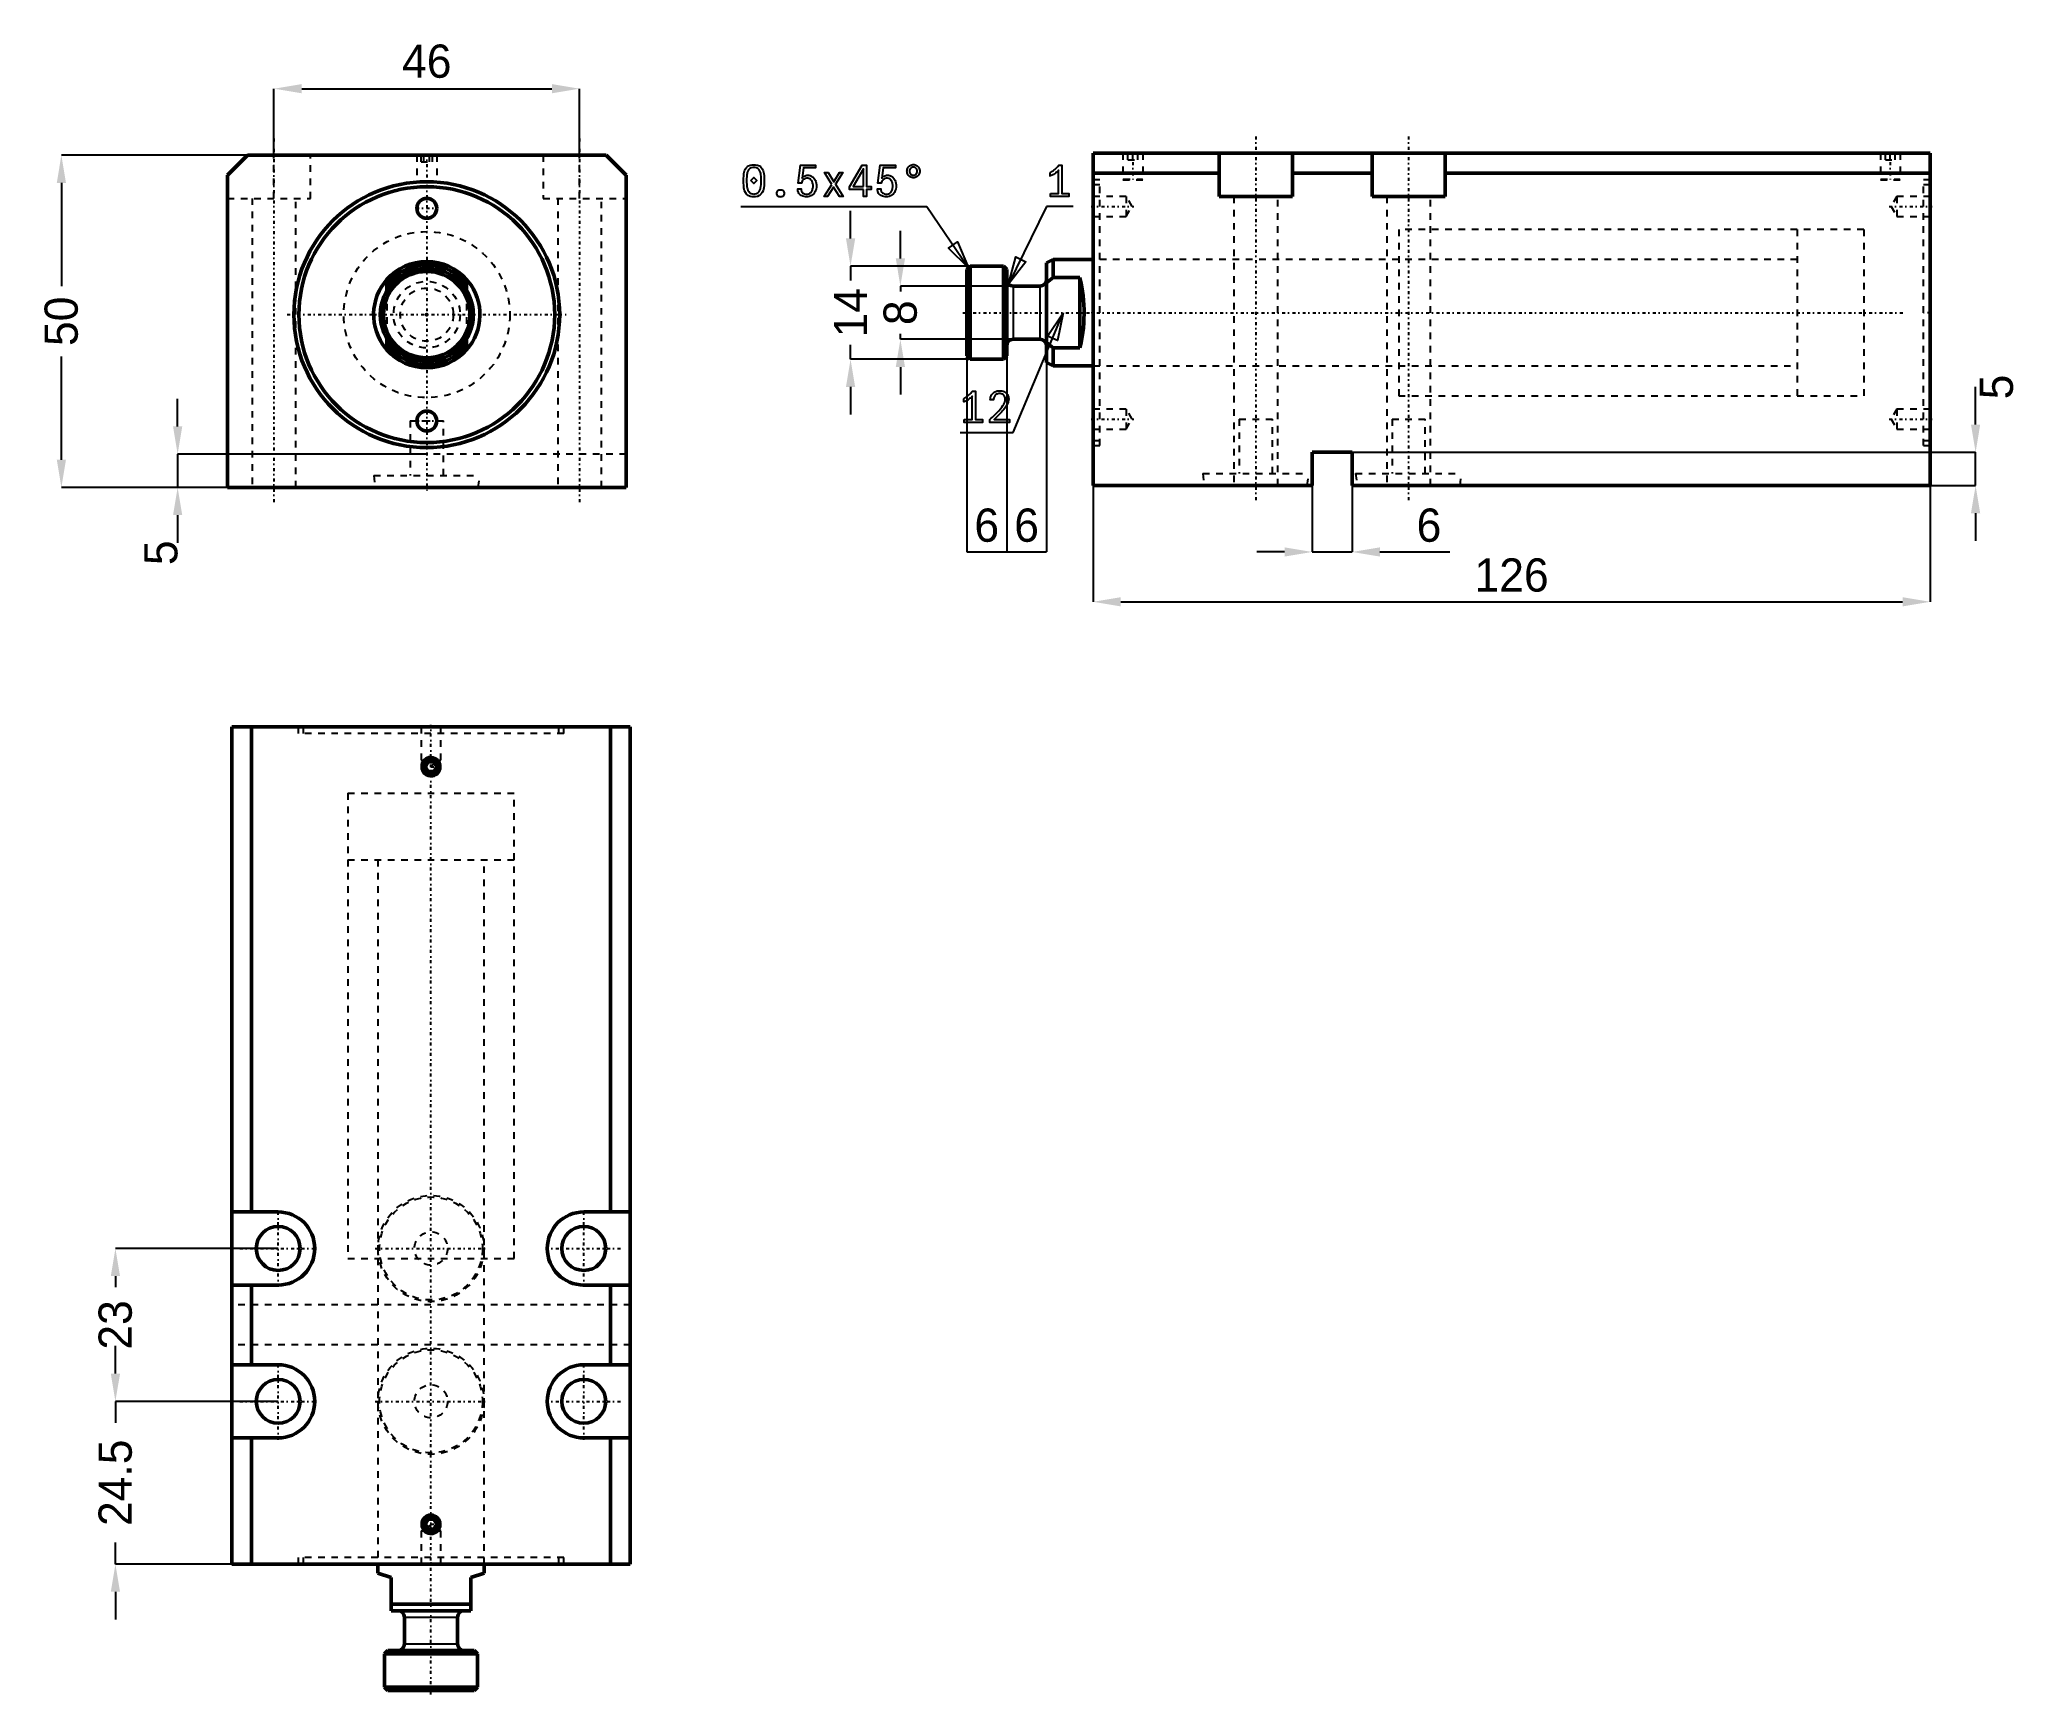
# Model space of a CAD drawing. Header units: millimetres. Extents: x -58 to 240, y -208 to 41.
import ezdxf

# ---------------------------------------------------------------- set-up
doc = ezdxf.new("R2010")
doc.units = ezdxf.units.MM
doc.linetypes.add('Center', pattern=[1.5, 0.45, -0.5, 0.05, -0.5])
doc.linetypes.add('Dashed', pattern=[2, 1, -1])
for name, color, linetype, lineweight in [('2d ConnectionPoints', 7, 'Continuous', 50), ('AM_0', 7, 'Continuous', 50), ('AM_4', 3, 'Continuous', 25), ('AM_5', 3, 'Continuous', 25), ('AM_7', 7, 'Center', 25), ('AM_9', 6, 'Dashed', 25)]:
    doc.layers.add(name, color=color, linetype=linetype, lineweight=lineweight)
doc.dimstyles.new('ISO-25', dxfattribs={"dimtxt": 2.5, "dimasz": 2.5, "dimexe": 1.25, "dimexo": 0.625, "dimtad": 1, "dimtxsty": 'Standard', "dimcen": 2.5, "dimadec": 0, "dimazin": 0, "dimtfac": 1, "dimtmove": 0, "dimatfit": 3, "dimfxl": 0, "dimarcsym": 0})

# ---------------------------------------------------------------- blocks, each defined once
blk = doc.blocks.new('1_JECX_MF_TLA_25_60_0_rod__0_in_JECX_MF_160_TLA_25_60_0__0')
at = {"layer": 'AM_0'}
for p, q in [((-6, 3.61), (-6, 5.29)), ((6, 5.29), (6, 3.61)), ((-6, -5.29), (-6, -3.61)), ((6, -3.61), (6, -5.29))]:
    blk.add_line(p, q, dxfattribs=at)
for points in [[(-6, 5.29), (-6.44, 4.75), (-6.83, 4.17), (-7.17, 3.56), (-7.45, 2.92), (-7.67, 2.26), (-7.84, 1.58), (-7.95, 0.89), (-8, 0.2), (-7.98, -0.5), (-7.91, -1.19), (-7.78, -1.88), (-7.58, -2.55), (-7.33, -3.2), (-7.02, -3.83), (-6.66, -4.43), (-6.25, -4.99), (-6, -5.29)], [(6, -5.29), (6.44, -4.75), (6.83, -4.17), (7.17, -3.56), (7.45, -2.92), (7.67, -2.26), (7.84, -1.58), (7.95, -0.89), (8, -0.2), (7.98, 0.5), (7.91, 1.19), (7.78, 1.88), (7.58, 2.55), (7.33, 3.2), (7.02, 3.83), (6.66, 4.43), (6.25, 4.99), (6, 5.29)]]:
    blk.add_lwpolyline(points, dxfattribs=at)
for radius in [7, 6.5]:
    blk.add_circle((0, 0), radius, dxfattribs=at)
for radius, start, end in [(8, 41.4096, 138.5904), (7.5, 36.8699, 143.1301), (7.5, 216.8699, 323.1301), (8, 221.4096, 318.5904)]:
    blk.add_arc((0, 0), radius, start, end, dxfattribs=at)
at = {"layer": 'AM_9'}
for p, q in [((-6, 3.61), (-6, -3.61)), ((6, 3.61), (6, -3.61))]:
    blk.add_line(p, q, dxfattribs=at)
for radius in [5, 4]:
    blk.add_circle((0, 0), radius, dxfattribs=at)
blk = doc.blocks.new('2_JECX_MF_EXLA_25_60_0_body__0_in_JECX_MF_160_TLA_25_60_0__0')
at = {"layer": 'AM_0'}
for p, q in [((-27, 24), (-30, 21)), ((27, 24), (-27, 24)), ((30, 21), (27, 24)), ((-30, 21), (-30, -26)), ((30, -26), (30, 21)), ((-30, -26), (30, -26))]:
    blk.add_line(p, q, dxfattribs=at)
for centre, radius in [((0, 0), 20), ((0, 0), 19.25), ((0, 16), 1.5), ((0, -16), 1.5)]:
    blk.add_circle(centre, radius, dxfattribs=at)
at = {"layer": 'AM_5', "linetype": 'Dashed'}
for p, q in [((-1.5, 24), (-1.5, 20)), ((1.5, 24), (1.5, 20))]:
    blk.add_line(p, q, dxfattribs=at)
at = {"layer": 'AM_7'}
for p, q in [((-23, 26.5), (-23, -28.5)), ((0, 24.2), (0, -26.5)), ((23, 26.5), (23, -28.5)), ((-1.58, 16), (1.57, 16)), ((-21, 0), (21, 0)), ((-1.58, -16), (1.57, -16))]:
    blk.add_line(p, q, dxfattribs=at)
at = {"layer": 'AM_9'}
for p, q in [((-23, 17.5), (-23, 24)), ((-17.5, 17.5), (-17.5, 24)), ((-1.5, 24), (-1.35, 23.85)), ((-1.2, 24), (-1.35, 23.85)), ((1.35, 23.85), (-1.35, 23.85)), ((-0.87, 23), (-0.87, 24)), ((-0.43, 23), (-0.43, 24)), ((0.43, 23), (0.43, 24)), ((0.87, 23), (0.87, 24)), ((1.35, 23.85), (1.2, 24)), ((1.35, 23.85), (1.5, 24)), ((17.5, 24), (17.5, 17.5)), ((23, 17.5), (23, 24)), ((-0.87, 23), (0.87, 23)), ((-1.4, 20.1), (-1.5, 20)), ((-1.5, 20), (1.5, 20)), ((-1.4, 20.1), (-1.4, 20)), ((-1.4, 20.1), (1.4, 20.1)), ((1.4, 20), (1.4, 20.1)), ((1.5, 20), (1.4, 20.1)), ((-30, 17.5), (-17.5, 17.5)), ((-26.3, 17.5), (-26.3, -26)), ((-19.7, -26), (-19.7, 17.5)), ((17.5, 17.5), (30, 17.5)), ((19.7, 17.5), (19.7, -26)), ((26.3, -26), (26.3, 17.5)), ((-2.5, -16), (2.5, -16)), ((-2.5, -16), (-2.5, -24.2)), ((2.5, -24.2), (2.5, -16)), ((30, -21), (-30, -21)), ((-7.98, -24.2), (7.98, -24.2)), ((-7.98, -24.2), (-7.75, -26)), ((7.75, -26), (7.98, -24.2))]:
    blk.add_line(p, q, dxfattribs=at)
blk.add_circle((0, 0), 12.5, dxfattribs=at)
blk = doc.blocks.new('*D3')
at = {"layer": 'AM_5', "color": 0, "lineweight": -2}
for p, q in [((-23, 24), (-23, 34)), ((-18.83, 34), (18.83, 34)), ((23, 24), (23, 34))]:
    blk.add_line(p, q, dxfattribs=at)
at = {"layer": 'AM_5', "color": 0}
for points in [[(-18.83, 34.69), (-18.83, 33.31), (-23, 34)], [(18.83, 33.31), (18.83, 34.69), (23, 34)]]:
    blk.add_solid(points, dxfattribs=at)
at = {"layer": 'Defpoints', "color": 0}
for p in [(23, 34), (-23, 24), (23, 24)]:
    blk.add_point(p, dxfattribs=at)
at = {"layer": 'AM_5', "color": 0, "insert": (0, 38.11), "char_height": 5, "attachment_point": 5}
blk.add_mtext('46', dxfattribs=at)
blk = doc.blocks.new('*D4')
at = {"layer": 'AM_5', "color": 0, "lineweight": -2}
for p, q in [((-27, 24), (-55, 24)), ((-55, 19.83), (-55, 4.31)), ((-55, -21.83), (-55, -6.31)), ((-30, -26), (-55, -26))]:
    blk.add_line(p, q, dxfattribs=at)
at = {"layer": 'AM_5', "color": 0}
for points in [[(-54.31, 19.83), (-55.69, 19.83), (-55, 24)], [(-55.69, -21.83), (-54.31, -21.83), (-55, -26)]]:
    blk.add_solid(points, dxfattribs=at)
at = {"layer": 'Defpoints', "color": 0}
for p in [(-27, 24), (-55, -26), (-30, -26)]:
    blk.add_point(p, dxfattribs=at)
at = {"layer": 'AM_5', "color": 0, "insert": (-55, -1), "char_height": 5, "attachment_point": 5, "rotation": 90}
blk.add_mtext('50', dxfattribs=at)
blk = doc.blocks.new('*D5')
at = {"layer": 'AM_5', "color": 0, "lineweight": -2}
for p, q in [((-37.5, -16.83), (-37.5, -12.67)), ((0, -21), (-37.5, -21)), ((-37.5, -21), (-37.5, -26)), ((-30, -26), (-37.5, -26)), ((-37.5, -30.17), (-37.5, -34.33))]:
    blk.add_line(p, q, dxfattribs=at)
at = {"layer": 'AM_5', "color": 0}
for points in [[(-38.19, -16.83), (-36.81, -16.83), (-37.5, -21)], [(-36.81, -30.17), (-38.19, -30.17), (-37.5, -26)]]:
    blk.add_solid(points, dxfattribs=at)
at = {"layer": 'Defpoints', "color": 0}
for p in [(0, -21), (-37.5, -26), (-30, -26)]:
    blk.add_point(p, dxfattribs=at)
at = {"layer": 'AM_5', "color": 0, "insert": (-40, -35.83), "char_height": 5, "attachment_point": 5, "rotation": 90}
blk.add_mtext('5', dxfattribs=at)
blk = doc.blocks.new('1_JECX_MF_TLA_25_60_0_rod__0_in_JECX_MF_160_TLA_25_60_0__4')
at = {"layer": 'AM_0'}
for p, q in [((-8, 0), (-8, -1.35)), ((8, -1.35), (8, 0)), ((-6, -2), (-8, -1.35)), ((-6, -7), (-6, -2)), ((8, -1.35), (6, -2)), ((6, -2), (6, -7)), ((-6, -6), (6, -6)), ((-6, -7), (6, -7)), ((-4, -8), (-4, -12)), ((4, -12), (4, -8)), ((-6.5, -13), (-7, -13.5)), ((-7, -13.5), (7, -13.5)), ((-7, -13.5), (-7, -18.5)), ((-6.5, -13), (6.5, -13)), ((7, -13.5), (6.5, -13)), ((7, -18.5), (7, -13.5)), ((-7, -18.5), (7, -18.5)), ((-7, -18.5), (-6.5, -19)), ((-6.5, -19), (6.5, -19)), ((6.5, -19), (7, -18.5))]:
    blk.add_line(p, q, dxfattribs=at)
for centre, start, end in [((-5, -8), 0, 90), ((5, -8), 90, 180), ((-5, -12), 270, 360), ((5, -12), 180, 270)]:
    blk.add_arc(centre, 1, start, end, dxfattribs=at)
at = {"layer": 'AM_4'}
for p, q in [((-4, -8), (4, -8)), ((-4, -12), (4, -12))]:
    blk.add_line(p, q, dxfattribs=at)
at = {"layer": 'AM_7'}
blk.add_line((0, -19.6), (0, 126.29), dxfattribs=at)
at = {"layer": 'AM_9'}
for p, q in [((-12.5, 116), (12.5, 116)), ((-12.5, 116), (-12.5, 106)), ((12.5, 106), (12.5, 116)), ((-12.5, 106), (12.5, 106)), ((-8, 106), (-8, 0)), ((8, 0), (8, 106))]:
    blk.add_line(p, q, dxfattribs=at)
blk = doc.blocks.new('2_JECX_MF_EXLA_25_60_0_body__0_in_JECX_MF_160_TLA_25_60_0__4')
at = {"layer": 'AM_0'}
for p, q in [((30, 126), (-30, 126)), ((-30, 126), (-30, 0)), ((-27, 126), (-27, 53)), ((27, 126), (27, 53)), ((30, 126), (30, 0)), ((-0.43, 120.75), (-0.87, 120)), ((-0.87, 120), (-0.43, 119.25)), ((0.43, 120.75), (-0.43, 120.75)), ((-0.43, 119.25), (0.43, 119.25)), ((0.87, 120), (0.43, 120.75)), ((0.43, 119.25), (0.87, 120)), ((-23, 53), (-30, 53)), ((30, 53), (23, 53)), ((-30, 42), (-23, 42)), ((-27, 42), (-27, 30)), ((23, 42), (30, 42)), ((27, 42), (27, 30)), ((-23, 30), (-30, 30)), ((30, 30), (23, 30)), ((-30, 19), (-23, 19)), ((-27, 19), (-27, 0)), ((23, 19), (30, 19)), ((27, 19), (27, 0)), ((-0.43, 6.75), (-0.87, 6)), ((-0.87, 6), (-0.43, 5.25)), ((0.43, 6.75), (-0.43, 6.75)), ((0.87, 6), (0.43, 6.75)), ((0.43, 5.25), (0.87, 6)), ((-0.43, 5.25), (0.43, 5.25)), ((30, 0), (-30, 0))]:
    blk.add_line(p, q, dxfattribs=at)
for centre, radius in [((0, 120), 1.35), ((0, 120), 1.2), ((-23, 47.5), 3.3), ((23, 47.5), 3.3), ((-23, 24.5), 3.3), ((23, 24.5), 3.3), ((0, 6), 1.35), ((0, 6), 1.2)]:
    blk.add_circle(centre, radius, dxfattribs=at)
for centre, start, end in [((-23, 47.5), 270, 90), ((23, 47.5), 90, 270), ((-23, 24.5), 270, 90), ((23, 24.5), 90, 270)]:
    blk.add_arc(centre, 5.5, start, end, dxfattribs=at)
at = {"layer": 'AM_5'}
for centre in [(0, 120), (0, 6)]:
    blk.add_arc(centre, 1.5, 75, 15, dxfattribs=at)
at = {"layer": 'AM_7'}
for p, q in [((-1.57, 120), (1.57, 120)), ((-23, 41.73), (-23, 53.27)), ((23, 41.73), (23, 53.27)), ((-28.78, 47.5), (-17.23, 47.5)), ((-8.38, 47.5), (8.38, 47.5)), ((17.23, 47.5), (28.77, 47.5)), ((-23, 18.73), (-23, 30.27)), ((23, 18.73), (23, 30.27)), ((-28.78, 24.5), (-17.23, 24.5)), ((-8.38, 24.5), (8.38, 24.5)), ((17.23, 24.5), (28.77, 24.5)), ((-1.57, 6), (1.57, 6))]:
    blk.add_line(p, q, dxfattribs=at)
at = {"layer": 'AM_9'}
for p, q in [((-20, 126), (-20, 125)), ((-19.25, 126), (-19.25, 125)), ((-1.5, 126), (-1.5, 121)), ((1.5, 121), (1.5, 126)), ((19.25, 125), (19.25, 126)), ((20, 125), (20, 126)), ((20, 125), (-20, 125)), ((-1.5, 121), (0, 120.13)), ((-1.5, 121), (1.5, 121)), ((0, 120.13), (1.5, 121)), ((-12.5, 116), (12.5, 116)), ((-12.5, 116), (-12.5, 46)), ((12.5, 46), (12.5, 116)), ((-12.5, 46), (12.5, 46)), ((-8, 46), (-8, 0)), ((8, 0), (8, 46)), ((30, 39), (-30, 39)), ((30, 33), (-30, 33)), ((0, 5.87), (-1.5, 5)), ((-1.5, 5), (-1.5, 0)), ((-1.5, 5), (1.5, 5)), ((1.5, 5), (0, 5.87)), ((1.5, 0), (1.5, 5)), ((20, 1), (-20, 1)), ((-20, 1), (-20, 0)), ((-19.25, 1), (-19.25, 0)), ((19.25, 0), (19.25, 1)), ((20, 0), (20, 1))]:
    blk.add_line(p, q, dxfattribs=at)
for centre, radius in [((0, 120), 1.4), ((0, 47.5), 7.98), ((0, 47.5), 7.75), ((0, 47.5), 2.5), ((0, 24.5), 7.98), ((0, 24.5), 7.75), ((0, 24.5), 2.5), ((0, 6), 1.4)]:
    blk.add_circle(centre, radius, dxfattribs=at)
blk = doc.blocks.new('*D11')
at = {"layer": 'AM_5', "color": 0, "lineweight": -2}
for p, q in [((-22.37, -140.52), (-46.87, -140.52)), ((-46.87, -144.68), (-46.87, -146.35)), ((-46.87, -159.35), (-46.87, -157.68)), ((-22.37, -163.52), (-46.87, -163.52))]:
    blk.add_line(p, q, dxfattribs=at)
at = {"layer": 'AM_5', "color": 0}
for points in [[(-47.56, -144.68), (-46.17, -144.68), (-46.87, -140.52)], [(-47.56, -159.35), (-46.17, -159.35), (-46.87, -163.52)]]:
    blk.add_solid(points, dxfattribs=at)
at = {"layer": 'Defpoints', "color": 0}
for p in [(-46.87, -140.52), (-22.37, -140.52), (-22.37, -163.52)]:
    blk.add_point(p, dxfattribs=at)
at = {"layer": 'AM_5', "color": 0, "insert": (-46.87, -152.02), "char_height": 5, "attachment_point": 5, "rotation": 90}
blk.add_mtext('23', dxfattribs=at)
blk = doc.blocks.new('*D12')
at = {"layer": 'AM_5', "color": 0, "lineweight": -2}
for p, q in [((-46.87, -159.35), (-46.87, -155.18)), ((-22.37, -163.52), (-46.87, -163.52)), ((-46.87, -163.52), (-46.87, -166.77)), ((-46.87, -188.02), (-46.87, -184.77)), ((-29.37, -188.02), (-46.87, -188.02)), ((-46.87, -192.18), (-46.87, -196.35))]:
    blk.add_line(p, q, dxfattribs=at)
at = {"layer": 'AM_5', "color": 0}
for points in [[(-47.56, -159.35), (-46.17, -159.35), (-46.87, -163.52)], [(-47.56, -192.18), (-46.17, -192.18), (-46.87, -188.02)]]:
    blk.add_solid(points, dxfattribs=at)
at = {"layer": 'Defpoints', "color": 0}
for p in [(-22.37, -163.52), (-46.87, -188.02), (-29.37, -188.02)]:
    blk.add_point(p, dxfattribs=at)
at = {"layer": 'AM_5', "color": 0, "insert": (-46.87, -175.77), "char_height": 5, "attachment_point": 5, "rotation": 90}
blk.add_mtext('24.5', dxfattribs=at)
blk = doc.blocks.new('1_JECX_MF_TLA_25_60_0_rod__0_in_JECX_MF_160_TLA_25_60_0__2')
at = {"layer": 'AM_0'}
for p, q in [((-18.5, 7), (-19, 6.5)), ((-19, 6.5), (-19, -6.5)), ((-13.5, 7), (-18.5, 7)), ((-18.5, 7), (-18.5, -7)), ((-13, 6.5), (-13.5, 7)), ((-13.5, 7), (-13.5, -7)), ((-13, 6.5), (-13, -6.5)), ((-6, 8), (-7, 7.5)), ((-7, 7.5), (-7, -7.5)), ((0, 8), (-6, 8)), ((-6, 8), (-6, 5.29)), ((-8, 4), (-12, 4)), ((-6, 5.29), (-7, 4.5)), ((-2, 5.29), (-6, 5.29)), ((-2, 5.29), (-2, -5.29)), ((-12, -4), (-8, -4)), ((-7, -4.5), (-6, -5.29)), ((-6, -5.29), (-2, -5.29)), ((-6, -5.29), (-6, -8)), ((-19, -6.5), (-18.5, -7)), ((-18.5, -7), (-13.5, -7)), ((-13.5, -7), (-13, -6.5)), ((-7, -7.5), (-6, -8)), ((-6, -8), (0, -8))]:
    blk.add_line(p, q, dxfattribs=at)
blk.add_lwpolyline([(-2, -5.29), (-1.86, -4.75), (-1.73, -4.17), (-1.62, -3.56), (-1.53, -2.92), (-1.46, -2.26), (-1.4, -1.58), (-1.37, -0.89), (-1.35, -0.2), (-1.36, 0.5), (-1.38, 1.19), (-1.42, 1.88), (-1.49, 2.55), (-1.57, 3.2), (-1.67, 3.83), (-1.78, 4.43), (-1.92, 4.99), (-2, 5.29)], dxfattribs=at)
for centre, start, end in [((-12, 5), 180, 270), ((-8, 5), 270, 360), ((-12, -5), 90, 180), ((-8, -5), 0, 90)]:
    blk.add_arc(centre, 1, start, end, dxfattribs=at)
at = {"layer": 'AM_4'}
for p, q in [((-12, 4), (-12, -4)), ((-8, 4), (-8, -4))]:
    blk.add_line(p, q, dxfattribs=at)
at = {"layer": 'AM_7'}
blk.add_line((-19.6, 0), (122.15, 0), dxfattribs=at)
at = {"layer": 'AM_9'}
for p, q in [((116, 12.5), (106, 12.5)), ((106, 12.5), (106, -12.5)), ((116, 12.5), (116, -12.5)), ((106, 8), (0, 8)), ((0, -8), (106, -8)), ((106, -12.5), (116, -12.5))]:
    blk.add_line(p, q, dxfattribs=at)
blk = doc.blocks.new('2_JECX_MF_EXLA_25_60_0_body__0_in_JECX_MF_160_TLA_25_60_0__2')
at = {"layer": 'AM_0'}
for p, q in [((0, -26), (0, 24)), ((126, 24), (0, 24)), ((19, 17.5), (19, 24)), ((30, 17.5), (30, 24)), ((42, 24), (42, 17.5)), ((53, 17.5), (53, 24)), ((126, -26), (126, 24)), ((19, 21), (0, 21)), ((42, 21), (30, 21)), ((126, 21), (53, 21)), ((19, 17.5), (30, 17.5)), ((42, 17.5), (53, 17.5)), ((33, -21), (33, -26)), ((39, -21), (33, -21)), ((39, -26), (39, -21)), ((33, -26), (0, -26)), ((126, -26), (39, -26))]:
    blk.add_line(p, q, dxfattribs=at)
at = {"layer": 'AM_5', "linetype": 'Dashed'}
for p, q in [((4.5, 24), (4.5, 20)), ((7.5, 24), (7.5, 20)), ((118.5, 24), (118.5, 20)), ((121.5, 24), (121.5, 20))]:
    blk.add_line(p, q, dxfattribs=at)
at = {"layer": 'AM_7'}
for p, q in [((6, 24.2), (6, 19.8)), ((24.5, 26.5), (24.5, -28.5)), ((47.5, 26.5), (47.5, -28.5)), ((120, 24.2), (120, 19.8)), ((-0.29, 16), (6.16, 16)), ((119.84, 16), (126.29, 16)), ((126.05, 0), (124.95, 0)), ((-0.29, -16), (6.16, -16)), ((119.84, -16), (126.29, -16))]:
    blk.add_line(p, q, dxfattribs=at)
at = {"layer": 'AM_9'}
for p, q in [((4.5, 24), (4.65, 23.85)), ((4.8, 24), (4.65, 23.85)), ((7.35, 23.85), (4.65, 23.85)), ((5.25, 23), (5.25, 24)), ((6, 23), (6, 24)), ((6.75, 23), (6.75, 24)), ((7.35, 23.85), (7.2, 24)), ((7.35, 23.85), (7.5, 24)), ((118.5, 24), (118.65, 23.85)), ((118.8, 24), (118.65, 23.85)), ((121.35, 23.85), (118.65, 23.85)), ((119.25, 23), (119.25, 24)), ((120, 23), (120, 24)), ((120.75, 23), (120.75, 24)), ((121.35, 23.85), (121.2, 24)), ((121.35, 23.85), (121.5, 24)), ((5.25, 23), (6.75, 23)), ((119.25, 23), (120.75, 23)), ((1, 20), (0, 20)), ((1, 19.25), (0, 19.25)), ((1, -20), (1, 20)), ((4.6, 20.1), (4.5, 20)), ((4.5, 20), (7.5, 20)), ((4.6, 20.1), (4.6, 20)), ((4.6, 20.1), (7.4, 20.1)), ((7.4, 20), (7.4, 20.1)), ((7.5, 20), (7.4, 20.1)), ((118.6, 20.1), (118.5, 20)), ((118.5, 20), (121.5, 20)), ((118.6, 20.1), (118.6, 20)), ((118.6, 20.1), (121.4, 20.1)), ((121.4, 20), (121.4, 20.1)), ((121.5, 20), (121.4, 20.1)), ((125, -20), (125, 20)), ((126, 20), (125, 20)), ((126, 19.25), (125, 19.25)), ((5, 17.5), (0, 17.5)), ((5.87, 16), (5, 17.5)), ((5, 17.5), (5, 14.5)), ((5, 14.5), (5.87, 16)), ((21.2, 17.5), (21.2, -26)), ((27.8, -26), (27.8, 17.5)), ((44.2, 17.5), (44.2, -26)), ((50.8, -26), (50.8, 17.5)), ((121, 17.5), (120.13, 16)), ((120.13, 16), (121, 14.5)), ((126, 17.5), (121, 17.5)), ((121, 17.5), (121, 14.5)), ((0, 14.5), (5, 14.5)), ((116, 12.5), (46, 12.5)), ((46, 12.5), (46, -12.5)), ((116, 12.5), (116, -12.5)), ((121, 14.5), (126, 14.5)), ((46, 8), (0, 8)), ((0, -8), (46, -8)), ((5, -14.5), (0, -14.5)), ((5.87, -16), (5, -14.5)), ((5, -14.5), (5, -17.5)), ((46, -12.5), (116, -12.5)), ((121, -14.5), (120.13, -16)), ((126, -14.5), (121, -14.5)), ((121, -14.5), (121, -17.5)), ((0, -17.5), (5, -17.5)), ((5, -17.5), (5.87, -16)), ((22, -16), (27, -16)), ((22, -16), (22, -24.2)), ((27, -24.2), (27, -16)), ((45, -16), (50, -16)), ((45, -16), (45, -24.2)), ((50, -24.2), (50, -16)), ((120.13, -16), (121, -17.5)), ((121, -17.5), (126, -17.5)), ((0, -19.25), (1, -19.25)), ((0, -20), (1, -20)), ((125, -19.25), (126, -19.25)), ((125, -20), (126, -20)), ((16.52, -24.2), (32.48, -24.2)), ((16.52, -24.2), (16.75, -26)), ((32.25, -26), (32.48, -24.2)), ((39.52, -24.2), (55.48, -24.2)), ((39.52, -24.2), (39.75, -26)), ((55.25, -26), (55.48, -24.2))]:
    blk.add_line(p, q, dxfattribs=at)
blk = doc.blocks.new('*D23')
at = {"layer": 'AM_5', "color": 0, "lineweight": -2}
for p, q in [((100.28, -25.71), (100.28, -43.21)), ((226.28, -25.71), (226.28, -43.21)), ((104.45, -43.21), (222.12, -43.21))]:
    blk.add_line(p, q, dxfattribs=at)
at = {"layer": 'AM_5', "color": 0}
for points in [[(104.45, -42.52), (104.45, -43.9), (100.28, -43.21)], [(222.12, -42.52), (222.12, -43.9), (226.28, -43.21)]]:
    blk.add_solid(points, dxfattribs=at)
at = {"layer": 'Defpoints', "color": 0}
for p in [(100.28, -25.71), (226.28, -25.71), (226.28, -43.21)]:
    blk.add_point(p, dxfattribs=at)
at = {"layer": 'AM_5', "color": 0, "insert": (163.28, -39.21), "char_height": 5, "attachment_point": 5}
blk.add_mtext('126', dxfattribs=at)
blk = doc.blocks.new('*D24')
at = {"layer": 'AM_5', "color": 0, "lineweight": -2}
for p, q in [((93.28, -4.71), (93.28, -35.71)), ((87.28, -6.21), (87.28, -35.71)), ((87.28, -35.71), (93.28, -35.71))]:
    blk.add_line(p, q, dxfattribs=at)
at = {"layer": 'Defpoints', "color": 0}
for p in [(93.28, -4.71), (87.28, -6.21), (93.28, -35.71)]:
    blk.add_point(p, dxfattribs=at)
at = {"layer": 'AM_5', "color": 0, "insert": (90.28, -31.71), "char_height": 5, "attachment_point": 5}
blk.add_mtext('6', dxfattribs=at)
blk = doc.blocks.new('*D25')
at = {"layer": 'AM_5', "color": 0, "lineweight": -2}
for p, q in [((81.28, -6.21), (81.28, -35.71)), ((87.28, -6.21), (87.28, -35.71)), ((81.28, -35.71), (87.28, -35.71))]:
    blk.add_line(p, q, dxfattribs=at)
at = {"layer": 'Defpoints', "color": 0}
for p in [(81.28, -6.21), (87.28, -6.21), (87.28, -35.71)]:
    blk.add_point(p, dxfattribs=at)
at = {"layer": 'AM_5', "color": 0, "insert": (84.28, -31.71), "char_height": 5, "attachment_point": 5}
blk.add_mtext('6', dxfattribs=at)
blk = doc.blocks.new('*D26')
at = {"layer": 'AM_5', "color": 0, "lineweight": -2}
for p, q in [((63.78, 11.46), (63.78, 15.62)), ((81.78, 7.29), (63.78, 7.29)), ((63.78, 7.29), (63.78, 5.12)), ((63.78, -6.71), (63.78, -4.54)), ((81.78, -6.71), (63.78, -6.71)), ((63.78, -10.88), (63.78, -15.04))]:
    blk.add_line(p, q, dxfattribs=at)
at = {"layer": 'AM_5', "color": 0}
for points in [[(63.09, 11.46), (64.48, 11.46), (63.78, 7.29)], [(63.09, -10.88), (64.48, -10.88), (63.78, -6.71)]]:
    blk.add_solid(points, dxfattribs=at)
at = {"layer": 'Defpoints', "color": 0}
for p in [(63.78, 7.29), (81.78, 7.29), (81.78, -6.71)]:
    blk.add_point(p, dxfattribs=at)
at = {"layer": 'AM_5', "color": 0, "insert": (63.78, 0.29), "char_height": 5, "attachment_point": 5, "rotation": 90}
blk.add_mtext('14', dxfattribs=at)
blk = doc.blocks.new('*D27')
at = {"layer": 'AM_5', "color": 0, "lineweight": -2}
for p, q in [((71.28, 8.46), (71.28, 12.62)), ((88.28, 4.29), (71.28, 4.29)), ((71.28, 4.29), (71.28, 3.46)), ((71.28, -3.71), (71.28, -2.88)), ((88.28, -3.71), (71.28, -3.71)), ((71.28, -7.88), (71.28, -12.04))]:
    blk.add_line(p, q, dxfattribs=at)
at = {"layer": 'AM_5', "color": 0}
for points in [[(70.59, 8.46), (71.98, 8.46), (71.28, 4.29)], [(70.59, -7.88), (71.98, -7.88), (71.28, -3.71)]]:
    blk.add_solid(points, dxfattribs=at)
at = {"layer": 'Defpoints', "color": 0}
for p in [(71.28, 4.29), (88.28, 4.29), (88.28, -3.71)]:
    blk.add_point(p, dxfattribs=at)
at = {"layer": 'AM_5', "color": 0, "insert": (71.28, 0.29), "char_height": 5, "attachment_point": 5, "rotation": 90}
blk.add_mtext('8', dxfattribs=at)
blk = doc.blocks.new('*D28')
at = {"layer": 'AM_5', "color": 0, "lineweight": -2}
for p, q in [((133.28, -20.71), (133.28, -35.71)), ((139.28, -25.71), (139.28, -35.71)), ((129.12, -35.71), (124.95, -35.71)), ((133.28, -35.71), (139.28, -35.71)), ((143.45, -35.71), (154, -35.71))]:
    blk.add_line(p, q, dxfattribs=at)
at = {"layer": 'AM_5', "color": 0}
for points in [[(129.12, -35.02), (129.12, -36.4), (133.28, -35.71)], [(143.45, -35.02), (143.45, -36.4), (139.28, -35.71)]]:
    blk.add_solid(points, dxfattribs=at)
at = {"layer": 'Defpoints', "color": 0}
for p in [(133.28, -20.71), (139.28, -25.71), (139.28, -35.71)]:
    blk.add_point(p, dxfattribs=at)
at = {"layer": 'AM_5', "color": 0, "insert": (150.84, -31.71), "char_height": 5, "attachment_point": 5}
blk.add_mtext('6', dxfattribs=at)
blk = doc.blocks.new('*D29')
at = {"layer": 'AM_5', "color": 0, "lineweight": -2}
for p, q in [((233.12, -16.54), (233.12, -10.88)), ((133.28, -20.71), (233.12, -20.71)), ((233.12, -25.71), (233.12, -20.71)), ((139.28, -25.71), (233.12, -25.71)), ((233.12, -29.88), (233.12, -34.04))]:
    blk.add_line(p, q, dxfattribs=at)
at = {"layer": 'AM_5', "color": 0}
for points in [[(232.42, -16.54), (233.81, -16.54), (233.12, -20.71)], [(232.42, -29.88), (233.81, -29.88), (233.12, -25.71)]]:
    blk.add_solid(points, dxfattribs=at)
at = {"layer": 'Defpoints', "color": 0}
for p in [(133.28, -20.71), (139.28, -25.71), (233.12, -25.71)]:
    blk.add_point(p, dxfattribs=at)
at = {"layer": 'AM_5', "color": 0, "insert": (236.28, -10.88), "char_height": 5, "attachment_point": 5, "rotation": 90}
blk.add_mtext('5', dxfattribs=at)

msp = doc.modelspace()

# ---------------------------------------------------------------- linework, layer by layer
at = {"layer": '2d ConnectionPoints'}
for p in [(0, 0), (100.282, 0.29), (0.633, -188.016)]:
    msp.add_point(p, dxfattribs=at)
at = {"layer": 'AM_5'}
for p, q in [((47.282, 16.29), (75.282, 16.29)), ((75.282, 16.29), (81.532, 7.04)), ((93.282, 16.29), (87.575, 4.583)), ((97.282, 16.29), (93.282, 16.29)), ((88.282, -17.71), (95.782, 0.29)), ((80.282, -17.71), (88.282, -17.71))]:
    msp.add_line(p, q, dxfattribs=at)
for points in [[(49.229, 17.725), (49.229, 17.725), (48.983, 17.737), (48.661, 17.8), (48.661, 17.8), (48.393, 17.917), (48.244, 18.024), (48.244, 18.024), (48.116, 18.153), (47.958, 18.379), (47.958, 18.379), (47.84, 18.645), (47.784, 18.845), (47.784, 18.845), (47.741, 19.065), (47.695, 19.435), (47.695, 19.435), (47.67, 19.855), (47.665, 20.163), (47.665, 20.163), (47.67, 20.463), (47.695, 20.875), (47.695, 20.875), (47.742, 21.239), (47.786, 21.456), (47.786, 21.456), (47.843, 21.654), (47.962, 21.918), (47.962, 21.918), (48.121, 22.143), (48.249, 22.271), (48.249, 22.271), (48.398, 22.378), (48.665, 22.494), (48.665, 22.494), (48.986, 22.556), (49.229, 22.568), (49.229, 22.568), (49.473, 22.556), (49.795, 22.494), (49.795, 22.494), (50.063, 22.378), (50.212, 22.271), (50.212, 22.271), (50.34, 22.143), (50.499, 21.919), (50.499, 21.919), (50.619, 21.655), (50.677, 21.458), (50.677, 21.458), (50.72, 21.241), (50.768, 20.877), (50.768, 20.877), (50.794, 20.464), (50.798, 20.163), (50.798, 20.163), (50.793, 19.86), (50.767, 19.444), (50.767, 19.444), (50.717, 19.074), (50.672, 18.853), (50.672, 18.853), (50.612, 18.652), (50.49, 18.383), (50.49, 18.383), (50.33, 18.155), (50.2, 18.026), (50.2, 18.026), (50.051, 17.918), (49.785, 17.801), (49.785, 17.801), (49.468, 17.737), (49.229, 17.725)], [(49.229, 18.154), (49.229, 18.154), (49.4, 18.165), (49.626, 18.219), (49.626, 18.219), (49.814, 18.321), (49.919, 18.414), (49.919, 18.414), (50.01, 18.525), (50.122, 18.717), (50.122, 18.717), (50.205, 18.941), (50.244, 19.107), (50.244, 19.107), (50.274, 19.287), (50.306, 19.587), (50.306, 19.587), (50.324, 19.921), (50.327, 20.163), (50.327, 20.163), (50.324, 20.419), (50.309, 20.765), (50.309, 20.765), (50.28, 21.066), (50.254, 21.24), (50.254, 21.24), (50.218, 21.398), (50.139, 21.609), (50.139, 21.609), (50.031, 21.789), (49.942, 21.892), (49.942, 21.892), (49.837, 21.978), (49.644, 22.072), (49.644, 22.072), (49.409, 22.123), (49.229, 22.132), (49.229, 22.132), (49.05, 22.123), (48.816, 22.072), (48.816, 22.072), (48.624, 21.978), (48.52, 21.892), (48.52, 21.892), (48.432, 21.789), (48.324, 21.609), (48.324, 21.609), (48.246, 21.398), (48.21, 21.24), (48.21, 21.24), (48.183, 21.066), (48.155, 20.765), (48.155, 20.765), (48.14, 20.419), (48.137, 20.163), (48.137, 20.163), (48.14, 19.919), (48.157, 19.583), (48.157, 19.583), (48.188, 19.283), (48.216, 19.103), (48.216, 19.103), (48.255, 18.939), (48.336, 18.717), (48.336, 18.717), (48.447, 18.525), (48.536, 18.414), (48.536, 18.414), (48.641, 18.321), (48.83, 18.219), (48.83, 18.219), (49.056, 18.165), (49.229, 18.154)], [(57.164, 17.732), (57.164, 17.732), (57.017, 17.737), (56.808, 17.763), (56.808, 17.763), (56.611, 17.812), (56.488, 17.857), (56.488, 17.857), (56.372, 17.913), (56.216, 18.017), (56.216, 18.017), (56.082, 18.146), (56.005, 18.245), (56.005, 18.245), (55.94, 18.356), (55.87, 18.543), (55.87, 18.543), (55.832, 18.754), (55.825, 18.908), (56.332, 18.908), (56.332, 18.908), (56.341, 18.763), (56.391, 18.572), (56.391, 18.572), (56.482, 18.415), (56.567, 18.33), (56.567, 18.33), (56.667, 18.26), (56.839, 18.184), (56.839, 18.184), (57.037, 18.143), (57.183, 18.135), (57.183, 18.135), (57.309, 18.142), (57.481, 18.178), (57.481, 18.178), (57.632, 18.245), (57.723, 18.307), (57.723, 18.307), (57.804, 18.38), (57.909, 18.506), (57.909, 18.506), (57.993, 18.651), (58.038, 18.759), (58.038, 18.759), (58.074, 18.873), (58.113, 19.051), (58.113, 19.051), (58.135, 19.239), (58.139, 19.37), (58.139, 19.37), (58.135, 19.489), (58.114, 19.663), (58.114, 19.663), (58.076, 19.83), (58.041, 19.937), (58.041, 19.937), (57.998, 20.039), (57.918, 20.176), (57.918, 20.176), (57.821, 20.295), (57.745, 20.364), (57.745, 20.364), (57.662, 20.423), (57.524, 20.486), (57.524, 20.486), (57.368, 20.52), (57.255, 20.527), (57.255, 20.527), (57.134, 20.519), (56.964, 20.477), (56.964, 20.477), (56.806, 20.4), (56.709, 20.329), (56.709, 20.329), (56.62, 20.243), (56.51, 20.094), (56.51, 20.094), (56.429, 19.918), (56.39, 19.786), (55.896, 19.786), (56.234, 22.516), (58.529, 22.516), (58.529, 22.093), (56.696, 22.093), (56.488, 20.53), (56.488, 20.53), (56.556, 20.614), (56.664, 20.724), (56.664, 20.724), (56.777, 20.814), (56.855, 20.863), (56.855, 20.863), (56.937, 20.904), (57.07, 20.947), (57.07, 20.947), (57.216, 20.971), (57.32, 20.975), (57.32, 20.975), (57.479, 20.967), (57.702, 20.922), (57.702, 20.922), (57.904, 20.838), (58.028, 20.761), (58.028, 20.761), (58.142, 20.669), (58.291, 20.508), (58.291, 20.508), (58.415, 20.319), (58.483, 20.178), (58.483, 20.178), (58.539, 20.027), (58.6, 19.788), (58.6, 19.788), (58.633, 19.534), (58.639, 19.357), (58.639, 19.357), (58.632, 19.17), (58.593, 18.906), (58.593, 18.906), (58.521, 18.662), (58.454, 18.51), (58.454, 18.51), (58.374, 18.369), (58.231, 18.182), (58.231, 18.182), (58.062, 18.025), (57.934, 17.937), (57.934, 17.937), (57.796, 17.863), (57.574, 17.783), (57.574, 17.783), (57.334, 17.74), (57.164, 17.732)], [(60.952, 19.575), (59.854, 21.365), (60.423, 21.365), (61.242, 20.01), (62.103, 21.365), (62.62, 21.365), (61.534, 19.617), (62.672, 17.79), (62.096, 17.79), (61.232, 19.194), (60.319, 17.79), (59.792, 17.79), (60.952, 19.575)], [(65.706, 18.83), (63.6, 18.83), (63.6, 19.253), (65.518, 22.503), (66.161, 22.503), (66.161, 19.269), (66.863, 19.269), (66.863, 18.83), (66.161, 18.83), (66.161, 17.79), (65.706, 17.79), (65.706, 18.83)], [(65.713, 19.269), (65.713, 21.957), (64.159, 19.269), (65.713, 19.269)], [(69.164, 17.732), (69.164, 17.732), (69.017, 17.737), (68.808, 17.763), (68.808, 17.763), (68.611, 17.812), (68.488, 17.857), (68.488, 17.857), (68.372, 17.913), (68.216, 18.017), (68.216, 18.017), (68.082, 18.146), (68.005, 18.245), (68.005, 18.245), (67.94, 18.356), (67.87, 18.543), (67.87, 18.543), (67.832, 18.754), (67.825, 18.908), (68.332, 18.908), (68.332, 18.908), (68.341, 18.763), (68.391, 18.572), (68.391, 18.572), (68.482, 18.415), (68.567, 18.33), (68.567, 18.33), (68.667, 18.26), (68.839, 18.184), (68.839, 18.184), (69.037, 18.143), (69.183, 18.135), (69.183, 18.135), (69.309, 18.142), (69.481, 18.178), (69.481, 18.178), (69.632, 18.245), (69.723, 18.307), (69.723, 18.307), (69.804, 18.38), (69.909, 18.506), (69.909, 18.506), (69.993, 18.651), (70.038, 18.759), (70.038, 18.759), (70.074, 18.873), (70.113, 19.051), (70.113, 19.051), (70.135, 19.239), (70.139, 19.37), (70.139, 19.37), (70.135, 19.489), (70.114, 19.663), (70.114, 19.663), (70.076, 19.83), (70.041, 19.937), (70.041, 19.937), (69.998, 20.039), (69.918, 20.176), (69.918, 20.176), (69.821, 20.295), (69.745, 20.364), (69.745, 20.364), (69.662, 20.423), (69.524, 20.486), (69.524, 20.486), (69.368, 20.52), (69.255, 20.527), (69.255, 20.527), (69.134, 20.519), (68.964, 20.477), (68.964, 20.477), (68.806, 20.4), (68.709, 20.329), (68.709, 20.329), (68.62, 20.243), (68.51, 20.094), (68.51, 20.094), (68.429, 19.918), (68.39, 19.786), (67.896, 19.786), (68.234, 22.516), (70.529, 22.516), (70.529, 22.093), (68.696, 22.093), (68.488, 20.53), (68.488, 20.53), (68.556, 20.614), (68.664, 20.724), (68.664, 20.724), (68.777, 20.814), (68.855, 20.863), (68.855, 20.863), (68.937, 20.904), (69.07, 20.947), (69.07, 20.947), (69.216, 20.971), (69.32, 20.975), (69.32, 20.975), (69.479, 20.967), (69.702, 20.922), (69.702, 20.922), (69.904, 20.838), (70.028, 20.761), (70.028, 20.761), (70.142, 20.669), (70.291, 20.508), (70.291, 20.508), (70.415, 20.319), (70.483, 20.178), (70.483, 20.178), (70.539, 20.027), (70.6, 19.788), (70.6, 19.788), (70.633, 19.534), (70.639, 19.357), (70.639, 19.357), (70.632, 19.17), (70.593, 18.906), (70.593, 18.906), (70.521, 18.662), (70.454, 18.51), (70.454, 18.51), (70.374, 18.369), (70.231, 18.182), (70.231, 18.182), (70.062, 18.025), (69.934, 17.937), (69.934, 17.937), (69.796, 17.863), (69.574, 17.783), (69.574, 17.783), (69.334, 17.74), (69.164, 17.732)], [(73.238, 20.585), (73.238, 20.585), (73.136, 20.591), (72.988, 20.619), (72.988, 20.619), (72.847, 20.672), (72.757, 20.72), (72.757, 20.72), (72.673, 20.778), (72.559, 20.879), (72.559, 20.879), (72.462, 20.997), (72.406, 21.086), (72.406, 21.086), (72.36, 21.18), (72.309, 21.326), (72.309, 21.326), (72.282, 21.48), (72.276, 21.586), (72.276, 21.586), (72.282, 21.693), (72.309, 21.846), (72.309, 21.846), (72.36, 21.993), (72.406, 22.087), (72.406, 22.087), (72.462, 22.175), (72.559, 22.294), (72.559, 22.294), (72.673, 22.395), (72.757, 22.453), (72.757, 22.453), (72.847, 22.501), (72.988, 22.554), (72.988, 22.554), (73.136, 22.582), (73.238, 22.587), (73.238, 22.587), (73.341, 22.582), (73.488, 22.554), (73.488, 22.554), (73.628, 22.501), (73.718, 22.453), (73.718, 22.453), (73.802, 22.395), (73.914, 22.294), (73.914, 22.294), (74.011, 22.176), (74.066, 22.089), (74.066, 22.089), (74.112, 21.995), (74.162, 21.848), (74.162, 21.848), (74.189, 21.694), (74.194, 21.586), (74.194, 21.586), (74.189, 21.479), (74.162, 21.324), (74.162, 21.324), (74.112, 21.178), (74.066, 21.084), (74.066, 21.084), (74.011, 20.996), (73.914, 20.879), (73.914, 20.879), (73.802, 20.778), (73.718, 20.72), (73.718, 20.72), (73.628, 20.672), (73.488, 20.619), (73.488, 20.619), (73.341, 20.591), (73.238, 20.585)], [(73.238, 20.982), (73.238, 20.982), (73.3, 20.985), (73.389, 21.002), (73.389, 21.002), (73.473, 21.034), (73.528, 21.063), (73.528, 21.063), (73.579, 21.098), (73.647, 21.159), (73.647, 21.159), (73.706, 21.231), (73.739, 21.284), (73.739, 21.284), (73.767, 21.341), (73.797, 21.43), (73.797, 21.43), (73.814, 21.522), (73.817, 21.586), (73.817, 21.586), (73.814, 21.65), (73.797, 21.743), (73.797, 21.743), (73.767, 21.832), (73.739, 21.889), (73.739, 21.889), (73.706, 21.942), (73.647, 22.014), (73.647, 22.014), (73.579, 22.075), (73.528, 22.11), (73.528, 22.11), (73.473, 22.139), (73.389, 22.171), (73.389, 22.171), (73.3, 22.188), (73.238, 22.191), (73.238, 22.191), (73.177, 22.188), (73.088, 22.171), (73.088, 22.171), (73.002, 22.139), (72.948, 22.11), (72.948, 22.11), (72.896, 22.075), (72.826, 22.014), (72.826, 22.014), (72.767, 21.942), (72.733, 21.889), (72.733, 21.889), (72.704, 21.832), (72.673, 21.743), (72.673, 21.743), (72.657, 21.65), (72.653, 21.586), (72.653, 21.586), (72.657, 21.522), (72.673, 21.43), (72.673, 21.43), (72.704, 21.341), (72.733, 21.284), (72.733, 21.284), (72.767, 21.231), (72.826, 21.159), (72.826, 21.159), (72.896, 21.098), (72.948, 21.063), (72.948, 21.063), (73.002, 21.034), (73.088, 21.002), (73.088, 21.002), (73.177, 20.985), (73.238, 20.982)], [(93.89, 18.206), (95.086, 18.206), (95.086, 21.723), (95.086, 21.723), (95.021, 21.658), (94.913, 21.557), (94.913, 21.557), (94.789, 21.451), (94.699, 21.378), (94.699, 21.378), (94.605, 21.306), (94.463, 21.203), (94.463, 21.203), (94.32, 21.107), (94.224, 21.047), (94.224, 21.047), (94.131, 20.993), (94.001, 20.927), (94.001, 20.927), (93.883, 20.879), (93.812, 20.858), (93.812, 21.352), (93.812, 21.352), (93.901, 21.395), (94.04, 21.475), (94.04, 21.475), (94.188, 21.575), (94.291, 21.653), (94.291, 21.653), (94.394, 21.737), (94.545, 21.866), (94.545, 21.866), (94.69, 22.001), (94.783, 22.093), (94.783, 22.093), (94.872, 22.185), (94.991, 22.313), (94.991, 22.313), (95.092, 22.43), (95.151, 22.503), (95.567, 22.503), (95.567, 18.206), (96.652, 18.206), (96.652, 17.79), (93.89, 17.79), (93.89, 18.206)], [(48.793, 20.163), (49.229, 20.65), (49.664, 20.163), (49.229, 19.721), (48.793, 20.163)], [(53.229, 17.699), (53.229, 17.699), (53.134, 17.705), (53.006, 17.737), (53.006, 17.737), (52.896, 17.796), (52.832, 17.851), (52.832, 17.851), (52.778, 17.915), (52.72, 18.026), (52.72, 18.026), (52.689, 18.156), (52.683, 18.252), (52.683, 18.252), (52.689, 18.348), (52.72, 18.477), (52.72, 18.477), (52.778, 18.589), (52.832, 18.653), (52.832, 18.653), (52.896, 18.708), (53.006, 18.767), (53.006, 18.767), (53.134, 18.798), (53.229, 18.804), (53.229, 18.804), (53.325, 18.798), (53.454, 18.767), (53.454, 18.767), (53.566, 18.708), (53.63, 18.653), (53.63, 18.653), (53.684, 18.589), (53.743, 18.477), (53.743, 18.477), (53.775, 18.348), (53.781, 18.252), (53.781, 18.252), (53.775, 18.157), (53.743, 18.028), (53.743, 18.028), (53.684, 17.917), (53.63, 17.852), (53.63, 17.852), (53.566, 17.797), (53.454, 17.738), (53.454, 17.738), (53.325, 17.705), (53.229, 17.699)], [(81.532, 7.04), (78.509, 10.026), (79.89, 10.959), (81.532, 7.04)], [(87.575, 4.583), (88.652, 8.694), (90.15, 7.963), (87.575, 4.583)], [(95.782, 0.29), (94.949, -3.876), (93.41, -3.235), (95.782, 0.29)], [(80.89, -15.794), (82.086, -15.794), (82.086, -12.277), (82.086, -12.277), (82.021, -12.342), (81.913, -12.443), (81.913, -12.443), (81.789, -12.549), (81.699, -12.622), (81.699, -12.622), (81.605, -12.694), (81.463, -12.797), (81.463, -12.797), (81.32, -12.893), (81.224, -12.953), (81.224, -12.953), (81.131, -13.007), (81.001, -13.073), (81.001, -13.073), (80.883, -13.121), (80.812, -13.142), (80.812, -12.648), (80.812, -12.648), (80.901, -12.605), (81.04, -12.525), (81.04, -12.525), (81.188, -12.425), (81.291, -12.347), (81.291, -12.347), (81.394, -12.263), (81.545, -12.134), (81.545, -12.134), (81.69, -11.999), (81.783, -11.907), (81.783, -11.907), (81.872, -11.815), (81.991, -11.687), (81.991, -11.687), (82.092, -11.57), (82.151, -11.497), (82.567, -11.497), (82.567, -15.794), (83.652, -15.794), (83.652, -16.21), (80.89, -16.21), (80.89, -15.794)], [(84.929, -15.599), (84.929, -15.599), (85.143, -15.403), (85.448, -15.117), (85.448, -15.117), (85.734, -14.84), (85.913, -14.661), (85.913, -14.661), (86.086, -14.48), (86.333, -14.196), (86.333, -14.196), (86.566, -13.896), (86.713, -13.688), (86.713, -13.688), (86.843, -13.48), (86.983, -13.184), (86.983, -13.184), (87.059, -12.907), (87.074, -12.732), (87.074, -12.732), (87.069, -12.634), (87.046, -12.496), (87.046, -12.496), (87.003, -12.367), (86.963, -12.287), (86.963, -12.287), (86.916, -12.212), (86.832, -12.114), (86.832, -12.114), (86.733, -12.031), (86.659, -11.985), (86.659, -11.985), (86.58, -11.946), (86.454, -11.904), (86.454, -11.904), (86.32, -11.882), (86.225, -11.877), (86.225, -11.877), (86.121, -11.882), (85.974, -11.905), (85.974, -11.905), (85.836, -11.948), (85.751, -11.988), (85.751, -11.988), (85.671, -12.036), (85.566, -12.123), (85.566, -12.123), (85.476, -12.228), (85.426, -12.308), (85.426, -12.308), (85.384, -12.395), (85.338, -12.537), (85.338, -12.537), (85.314, -12.692), (85.309, -12.804), (84.821, -12.804), (84.821, -12.804), (84.829, -12.637), (84.869, -12.405), (84.869, -12.405), (84.942, -12.194), (85.01, -12.066), (85.01, -12.066), (85.091, -11.948), (85.231, -11.794), (85.231, -11.794), (85.396, -11.668), (85.519, -11.598), (85.519, -11.598), (85.649, -11.541), (85.855, -11.478), (85.855, -11.478), (86.073, -11.445), (86.225, -11.439), (86.225, -11.439), (86.368, -11.445), (86.574, -11.476), (86.574, -11.476), (86.771, -11.534), (86.898, -11.588), (86.898, -11.588), (87.018, -11.654), (87.179, -11.773), (87.179, -11.773), (87.317, -11.917), (87.397, -12.027), (87.397, -12.027), (87.464, -12.147), (87.537, -12.342), (87.537, -12.342), (87.576, -12.556), (87.584, -12.709), (87.584, -12.709), (87.573, -12.883), (87.515, -13.149), (87.515, -13.149), (87.407, -13.423), (87.308, -13.61), (87.308, -13.61), (87.193, -13.795), (87.008, -14.064), (87.008, -14.064), (86.806, -14.321), (86.663, -14.485), (86.663, -14.485), (86.508, -14.653), (86.248, -14.924), (86.248, -14.924), (85.955, -15.219), (85.741, -15.43), (85.397, -15.768), (87.724, -15.771), (87.724, -16.21), (84.756, -16.21), (84.756, -15.755), (84.929, -15.599)]]:
    msp.add_lwpolyline(points, dxfattribs=at)

# ---------------------------------------------------------------- block references
for name, p in [('2_JECX_MF_EXLA_25_60_0_body__0_in_JECX_MF_160_TLA_25_60_0__0', (0, 0)), ('2_JECX_MF_EXLA_25_60_0_body__0_in_JECX_MF_160_TLA_25_60_0__2', (100.282, 0.29)), ('1_JECX_MF_TLA_25_60_0_rod__0_in_JECX_MF_160_TLA_25_60_0__2', (100.282, 0.29)), ('1_JECX_MF_TLA_25_60_0_rod__0_in_JECX_MF_160_TLA_25_60_0__0', (0, 0)), ('2_JECX_MF_EXLA_25_60_0_body__0_in_JECX_MF_160_TLA_25_60_0__4', (0.633, -188.016)), ('1_JECX_MF_TLA_25_60_0_rod__0_in_JECX_MF_160_TLA_25_60_0__4', (0.633, -188.016))]:
    msp.add_blockref(name, p)

# ---------------------------------------------------------------- dimensions: what is measured, and where the dimension line sits
for base, p1, p2, text, override, picture, middle in [((23, 34), (-23, 24), (23, 24), '46', {"dimtxt": 5, "dimasz": 4.166667, "dimexe": 0, "dimexo": 0, "dimgap": 1.5}, '*D3', (0, 34)), ((93.282, -35.71), (87.282, -6.21), (93.282, -4.71), '6', {"dimtxt": 5, "dimasz": 0, "dimexe": 0, "dimexo": 0, "dimgap": 1.5}, '*D24', (90.282, -35.71)), ((87.282, -35.71), (81.282, -6.21), (87.282, -6.21), '6', {"dimtxt": 5, "dimasz": 0, "dimexe": 0, "dimexo": 0, "dimgap": 1.5}, '*D25', (84.282, -35.71)), ((139.282, -35.71), (133.282, -20.71), (139.282, -25.71), '6', {"dimtxt": 5, "dimasz": 4.166667, "dimexe": 0, "dimexo": 0, "dimgap": 1.5}, '*D28', (150.837, -35.71)), ((226.282, -43.21), (100.282, -25.71), (226.282, -25.71), '126', {"dimtxt": 5, "dimasz": 4.166667, "dimexe": 0, "dimexo": 0, "dimgap": 1.5}, '*D23', (163.282, -43.21))]:
    dim = msp.add_linear_dim(base=base, p1=p1, p2=p2, text=text, dimstyle='ISO-25', override=override, dxfattribs=at)
    dim.commit()
    dim.dimension.update_dxf_attribs({"geometry": picture, "text_midpoint": middle, "dimtype": 160})
for base, p1, p2, text, picture, middle in [((-55, -26), (-27, 24), (-30, -26), '50', '*D4', (-55, -1)), ((63.782, 7.29), (81.782, -6.71), (81.782, 7.29), '14', '*D26', (63.782, 0.29)), ((71.282, 4.29), (88.282, -3.71), (88.282, 4.29), '8', '*D27', (71.282, 0.29)), ((233.115, -25.71), (133.282, -20.71), (139.282, -25.71), '5', '*D29', (236.282, -10.876)), ((-37.5, -26), (0, -21), (-30, -26), '5', '*D5', (-40, -35.833)), ((-46.867, -140.516), (-22.367, -163.516), (-22.367, -140.516), '23', '*D11', (-46.867, -152.016)), ((-46.867, -188.016), (-22.367, -163.516), (-29.367, -188.016), '24.5', '*D12', (-46.867, -175.766))]:
    dim = msp.add_linear_dim(base=base, p1=p1, p2=p2, angle=90, text=text, dimstyle='ISO-25', override={"dimtxt": 5, "dimasz": 4.166667, "dimexe": 0, "dimexo": 0, "dimgap": 1.5}, dxfattribs=at)
    dim.commit()
    dim.dimension.update_dxf_attribs({"geometry": picture, "text_midpoint": middle, "dimtype": 160, "text_rotation": 90})

doc.saveas('drawing.dxf')
